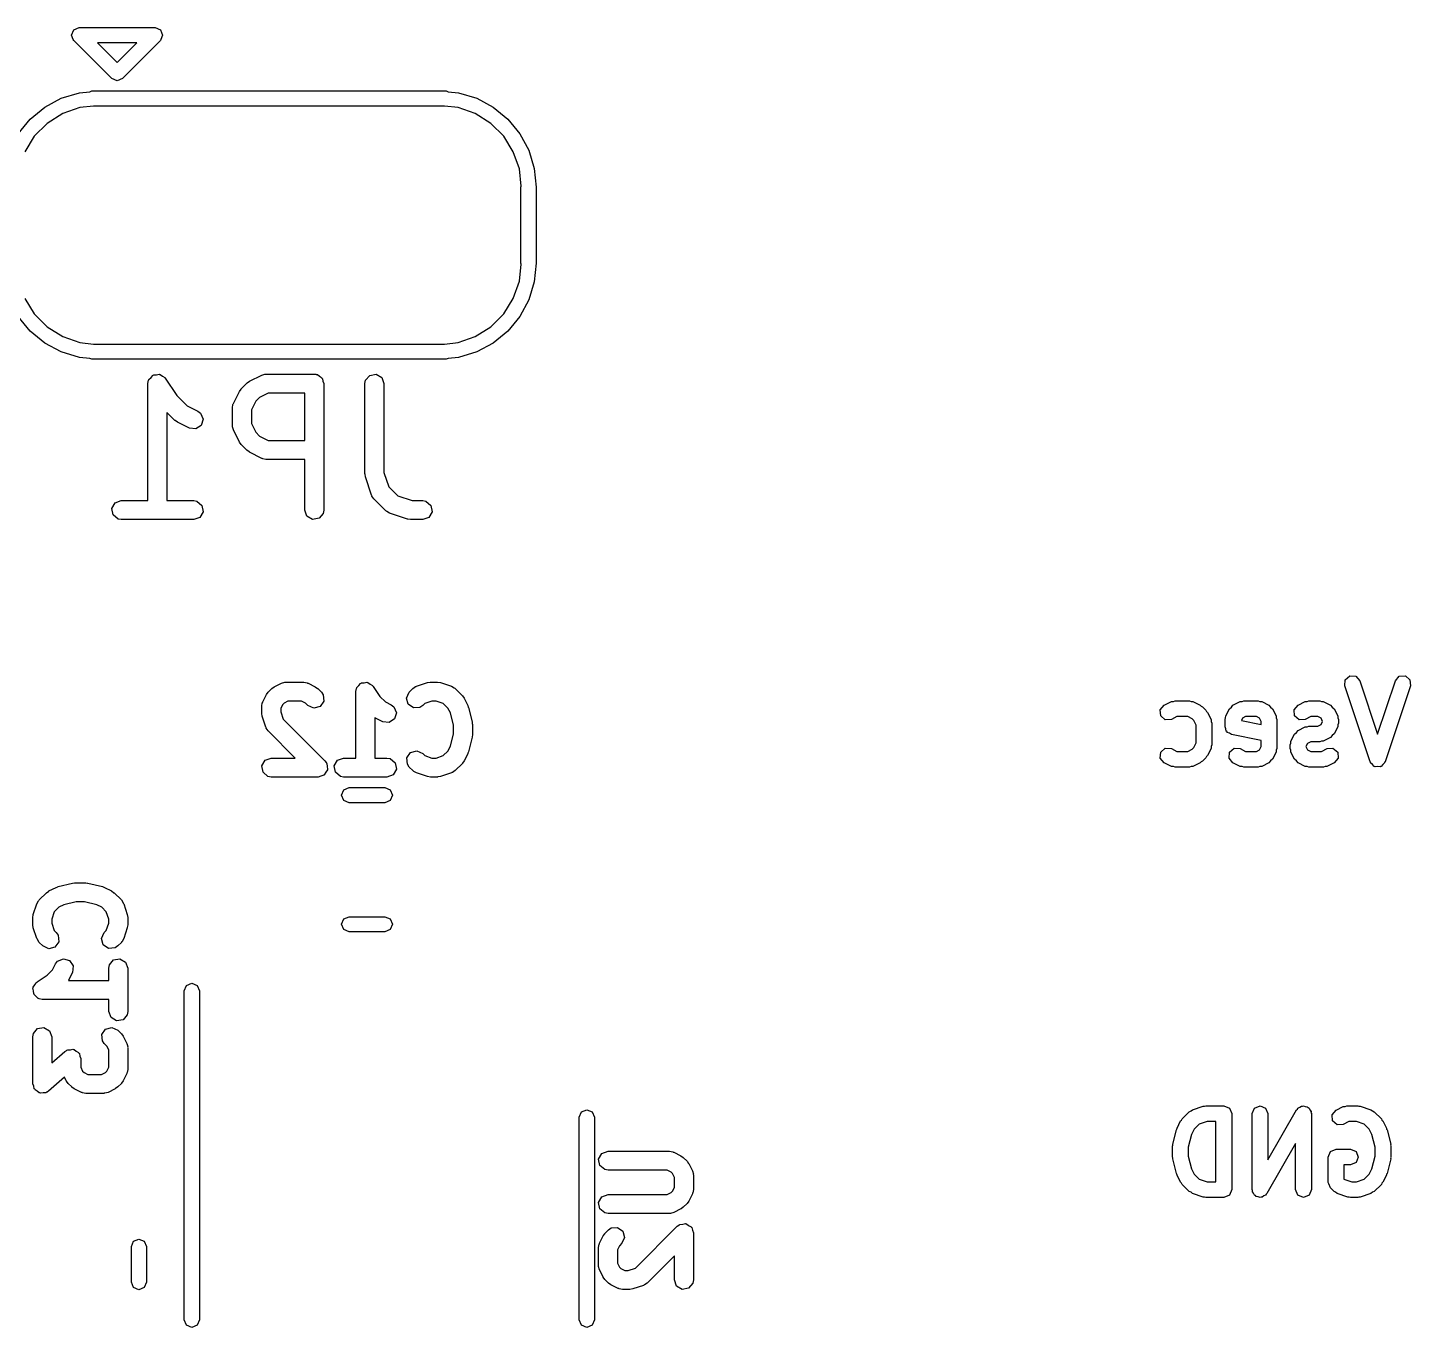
# Model space of a CAD drawing. Extents: x 83.8 to 115, y -110.3 to -83.5.
# Drawn here: x 104.09 to 115.02, y -96.06 to -85.79 of the extents above; entities that cross this region are included whole.
import ezdxf

# ---------------------------------------------------------------- set-up
doc = ezdxf.new("R2010")
doc.units = 0
doc.layers.add('BLACK', color=7, linetype='CONTINUOUS')

msp = doc.modelspace()

# ---------------------------------------------------------------- linework, layer by layer
at = {"layer": 'BLACK', "linetype": 'CONTINUOUS'}
for p, q in [((104.44, -85.85), (104.458, -85.8076)), ((104.454, -85.8829), (104.44, -85.85)), ((104.458, -85.8076), (104.5, -85.79)), ((104.5, -85.79), (105.1, -85.79)), ((105.1, -85.79), (105.142, -85.8076)), ((105.142, -85.8076), (105.16, -85.85)), ((105.16, -85.85), (105.146, -85.8829)), ((104.458, -85.8924), (104.454, -85.8829)), ((104.758, -86.1924), (104.458, -85.8924)), ((104.645, -85.91), (104.8, -86.0651)), ((104.955, -85.91), (104.645, -85.91)), ((104.8, -86.0651), (104.955, -85.91)), ((105.142, -85.8924), (104.842, -86.1924)), ((105.146, -85.8829), (105.142, -85.8924)), ((104.8, -86.21), (104.758, -86.1924)), ((104.842, -86.1924), (104.8, -86.21)), ((104.228, -86.4181), (104.359, -86.3479)), ((104.359, -86.3479), (104.502, -86.3046)), ((104.502, -86.3046), (104.584, -86.2965)), ((104.584, -86.2965), (104.6, -86.29)), ((104.6, -86.29), (107.4, -86.29)), ((107.4, -86.29), (107.416, -86.2965)), ((107.416, -86.2965), (107.498, -86.3046)), ((107.498, -86.3046), (107.641, -86.3479)), ((107.641, -86.3479), (107.772, -86.4181)), ((104.113, -86.5126), (104.228, -86.4181)), ((104.371, -86.4697), (104.248, -86.5465)), ((104.507, -86.4221), (104.371, -86.4697)), ((104.614, -86.41), (104.507, -86.4221)), ((107.386, -86.41), (104.614, -86.41)), ((107.493, -86.4221), (107.386, -86.41)), ((107.629, -86.4697), (107.493, -86.4221)), ((107.752, -86.5465), (107.629, -86.4697)), ((107.772, -86.4181), (107.887, -86.5126)), ((104.018, -86.6278), (104.113, -86.5126)), ((104.248, -86.5465), (104.146, -86.6484)), ((107.854, -86.6484), (107.752, -86.5465)), ((107.887, -86.5126), (107.982, -86.6278)), ((104.146, -86.6484), (104.07, -86.7706)), ((107.93, -86.7706), (107.854, -86.6484)), ((107.982, -86.6278), (108.052, -86.7592)), ((107.978, -86.9067), (107.93, -86.7706)), ((108.052, -86.7592), (108.095, -86.9017)), ((107.993, -87.0423), (107.978, -86.9067)), ((108.095, -86.9017), (108.11, -87.05)), ((107.99, -87.05), (107.993, -87.0423)), ((107.99, -87.65), (107.99, -87.05)), ((108.11, -87.05), (108.11, -87.65)), ((107.978, -87.7933), (107.993, -87.6577)), ((107.993, -87.6577), (107.99, -87.65)), ((108.11, -87.65), (108.095, -87.7983)), ((107.93, -87.9294), (107.978, -87.7933)), ((108.095, -87.7983), (108.052, -87.9408)), ((104.07, -87.9294), (104.146, -88.0516)), ((107.854, -88.0516), (107.93, -87.9294)), ((108.052, -87.9408), (107.982, -88.0722)), ((104.113, -88.1874), (104.018, -88.0722)), ((104.146, -88.0516), (104.248, -88.1535)), ((107.752, -88.1535), (107.854, -88.0516)), ((107.982, -88.0722), (107.887, -88.1874)), ((104.228, -88.2819), (104.113, -88.1874)), ((104.248, -88.1535), (104.371, -88.2303)), ((104.371, -88.2303), (104.507, -88.2779)), ((107.493, -88.2779), (107.629, -88.2303)), ((107.629, -88.2303), (107.752, -88.1535)), ((107.887, -88.1874), (107.772, -88.2819)), ((104.359, -88.3521), (104.228, -88.2819)), ((104.502, -88.3954), (104.359, -88.3521)), ((104.507, -88.2779), (104.614, -88.29)), ((104.614, -88.29), (107.386, -88.29)), ((107.386, -88.29), (107.493, -88.2779)), ((107.641, -88.3521), (107.498, -88.3954)), ((107.772, -88.2819), (107.641, -88.3521)), ((104.584, -88.4035), (104.502, -88.3954)), ((104.6, -88.41), (104.584, -88.4035)), ((107.4, -88.41), (104.6, -88.41)), ((107.416, -88.4035), (107.4, -88.41)), ((107.498, -88.3954), (107.416, -88.4035)), ((105.044, -88.6024), (105.049, -88.5767)), ((105.049, -88.5767), (105.051, -88.5734)), ((105.051, -88.5734), (105.052, -88.5691)), ((105.052, -88.5691), (105.068, -88.5541)), ((105.068, -88.5541), (105.082, -88.5374)), ((105.082, -88.5374), (105.086, -88.5367)), ((105.086, -88.5367), (105.089, -88.5337)), ((105.089, -88.5337), (105.111, -88.5323)), ((105.111, -88.5323), (105.132, -88.5285)), ((105.132, -88.5285), (105.136, -88.5307)), ((105.136, -88.5307), (105.14, -88.5304)), ((105.14, -88.5304), (105.158, -88.5433)), ((105.158, -88.5433), (105.176, -88.5542)), ((105.176, -88.5542), (105.178, -88.5582)), ((105.178, -88.5582), (105.181, -88.5608)), ((105.181, -88.5608), (105.273, -88.6975)), ((105.847, -88.5829), (105.943, -88.5353)), ((105.943, -88.5353), (105.968, -88.5279)), ((105.968, -88.5279), (105.972, -88.5289)), ((105.972, -88.5289), (105.976, -88.5274)), ((105.976, -88.5274), (106.357, -88.5274)), ((106.357, -88.5274), (106.367, -88.5291)), ((106.367, -88.5291), (106.37, -88.5285)), ((106.37, -88.5285), (106.373, -88.5302)), ((106.373, -88.5302), (106.383, -88.5319)), ((106.383, -88.5319), (106.398, -88.5444)), ((106.398, -88.5444), (106.415, -88.5542)), ((106.415, -88.5542), (106.417, -88.5605)), ((106.417, -88.5605), (106.422, -88.5649)), ((106.422, -88.5649), (106.425, -88.5841)), ((106.758, -88.6024), (106.763, -88.5767)), ((106.763, -88.5767), (106.796, -88.5374)), ((106.796, -88.5374), (106.846, -88.5285)), ((106.846, -88.5285), (106.891, -88.5542)), ((106.891, -88.5542), (106.908, -88.6024)), ((105.044, -89.5274), (105.044, -88.6024)), ((105.719, -88.7593), (105.766, -88.6641)), ((105.766, -88.6641), (105.78, -88.6461)), ((105.78, -88.6446), (105.828, -88.597)), ((105.78, -88.6461), (105.78, -88.6446)), ((105.828, -88.597), (105.846, -88.5841)), ((105.846, -88.5841), (105.847, -88.5829)), ((105.994, -88.6774), (105.925, -88.7116)), ((106.282, -88.6774), (105.994, -88.6774)), ((106.282, -89.0512), (106.282, -88.6774)), ((106.425, -88.5841), (106.432, -88.6024)), ((106.432, -88.6024), (106.432, -89.6024)), ((106.758, -89.3167), (106.758, -88.6024)), ((106.908, -88.6024), (106.908, -89.3045)), ((105.273, -88.6975), (105.354, -88.7788)), ((105.354, -88.7788), (105.438, -88.821)), ((105.711, -88.7929), (105.715, -88.7672)), ((105.711, -88.9357), (105.711, -88.7929)), ((105.715, -88.7672), (105.718, -88.7638)), ((105.718, -88.7638), (105.719, -88.7593)), ((105.895, -88.742), (105.861, -88.8106)), ((105.925, -88.7116), (105.895, -88.742)), ((105.256, -88.8935), (105.194, -88.8311)), ((105.194, -88.8311), (105.194, -89.5274)), ((105.258, -88.8942), (105.256, -88.8935)), ((105.276, -88.9076), (105.258, -88.8942)), ((105.371, -88.9552), (105.276, -88.9076)), ((105.438, -88.821), (105.459, -88.8365)), ((105.459, -88.8365), (105.48, -88.8836)), ((105.48, -88.8836), (105.465, -88.9328)), ((105.861, -88.8106), (105.861, -88.918)), ((105.422, -88.961), (105.371, -88.9552)), ((105.465, -88.9328), (105.422, -88.961)), ((105.712, -88.9399), (105.711, -88.9357)), ((105.711, -88.9443), (105.712, -88.9399)), ((105.719, -88.9693), (105.711, -88.9443)), ((105.766, -89.0645), (105.719, -88.9693)), ((105.861, -88.918), (105.895, -88.9865)), ((105.895, -88.9865), (105.925, -89.0169)), ((105.925, -89.0169), (105.994, -89.0512)), ((105.767, -89.0656), (105.766, -89.0645)), ((105.78, -89.084), (105.767, -89.0656)), ((105.828, -89.1316), (105.78, -89.084)), ((105.994, -89.0512), (106.282, -89.0512)), ((105.829, -89.1323), (105.828, -89.1316)), ((105.847, -89.1457), (105.829, -89.1323)), ((105.943, -89.1933), (105.847, -89.1457)), ((105.947, -89.1938), (105.943, -89.1933)), ((105.951, -89.1967), (105.947, -89.1938)), ((105.976, -89.2012), (105.951, -89.1967)), ((106.282, -89.2012), (105.976, -89.2012)), ((106.282, -89.6024), (106.282, -89.2012)), ((106.759, -89.3182), (106.758, -89.3167)), ((106.762, -89.3404), (106.759, -89.3182)), ((106.81, -89.4832), (106.762, -89.3404)), ((106.908, -89.3045), (106.947, -89.419)), ((106.947, -89.419), (107.017, -89.4892)), ((104.759, -89.5894), (104.785, -89.5449)), ((104.785, -89.5449), (104.833, -89.5274)), ((104.833, -89.5274), (105.044, -89.5274)), ((105.194, -89.5274), (105.405, -89.5274)), ((105.405, -89.5274), (105.43, -89.5319)), ((105.43, -89.5319), (105.47, -89.5649)), ((106.813, -89.4868), (106.81, -89.4832)), ((106.813, -89.4912), (106.813, -89.4868)), ((106.828, -89.5126), (106.813, -89.4912)), ((106.923, -89.6078), (106.828, -89.5126)), ((107.017, -89.4892), (107.131, -89.5274)), ((107.131, -89.5274), (107.214, -89.5274)), ((107.214, -89.5274), (107.24, -89.5319)), ((107.24, -89.5319), (107.279, -89.5649)), ((104.768, -89.6399), (104.759, -89.5894)), ((104.808, -89.6729), (104.768, -89.6399)), ((104.833, -89.6774), (104.808, -89.6729)), ((105.453, -89.6598), (105.405, -89.6774)), ((105.479, -89.6154), (105.453, -89.6598)), ((105.47, -89.5649), (105.479, -89.6154)), ((106.3, -89.6506), (106.282, -89.6024)), ((106.344, -89.6762), (106.3, -89.6506)), ((106.395, -89.6673), (106.344, -89.6762)), ((106.428, -89.628), (106.395, -89.6673)), ((106.432, -89.6024), (106.428, -89.628)), ((106.927, -89.6097), (106.923, -89.6078)), ((106.93, -89.6135), (106.927, -89.6097)), ((106.952, -89.6259), (106.93, -89.6135)), ((107.095, -89.6735), (106.952, -89.6259)), ((107.097, -89.6735), (107.095, -89.6735)), ((107.119, -89.6774), (107.097, -89.6735)), ((107.262, -89.6598), (107.214, -89.6774)), ((107.288, -89.6154), (107.262, -89.6598)), ((107.279, -89.5649), (107.288, -89.6154)), ((105.405, -89.6774), (104.833, -89.6774)), ((107.214, -89.6774), (107.119, -89.6774)), ((106.041, -90.9979), (106.099, -90.9693)), ((106.099, -90.9693), (106.124, -90.9619)), ((106.124, -90.9619), (106.128, -90.963)), ((106.128, -90.963), (106.132, -90.9614)), ((106.132, -90.9614), (106.275, -90.9614)), ((106.275, -90.9614), (106.301, -90.966)), ((106.301, -90.966), (106.304, -90.9688)), ((106.304, -90.9688), (106.309, -90.9693)), ((106.309, -90.9693), (106.366, -90.9979)), ((106.709, -90.9882), (106.723, -90.9715)), ((106.723, -90.9715), (106.727, -90.9707)), ((106.727, -90.9707), (106.731, -90.9677)), ((106.731, -90.9677), (106.752, -90.9663)), ((106.752, -90.9663), (106.774, -90.9626)), ((106.774, -90.9626), (106.777, -90.9647)), ((106.777, -90.9647), (106.782, -90.9644)), ((106.782, -90.9644), (106.799, -90.9773)), ((106.799, -90.9773), (106.818, -90.9882)), ((107.166, -90.9938), (107.251, -90.9653)), ((107.251, -90.9653), (107.273, -90.962)), ((107.273, -90.962), (107.275, -90.9614)), ((107.275, -90.9614), (107.332, -90.9614)), ((107.332, -90.9614), (107.354, -90.9653)), ((107.354, -90.9653), (107.356, -90.9653)), ((107.356, -90.9653), (107.442, -90.9938)), ((114.498, -90.9912), (114.501, -90.9435)), ((114.501, -90.9435), (114.537, -90.9121)), ((114.537, -90.9121), (114.585, -90.9155)), ((114.585, -90.9155), (114.616, -90.9517)), ((114.616, -90.9517), (114.757, -91.3738)), ((114.757, -91.3738), (114.898, -90.9517)), ((114.898, -90.9517), (114.929, -90.9155)), ((114.929, -90.9155), (114.977, -90.9121)), ((114.977, -90.9121), (115.013, -90.9435)), ((115.013, -90.9435), (115.016, -90.9912)), ((105.951, -91.1172), (105.979, -91.06)), ((105.979, -91.06), (105.993, -91.042)), ((105.993, -91.0405), (106.022, -91.012)), ((105.993, -91.042), (105.993, -91.0405)), ((106.022, -91.012), (106.04, -90.9991)), ((106.04, -90.9991), (106.041, -90.9979)), ((106.366, -90.9979), (106.384, -91.0113)), ((106.384, -91.0113), (106.385, -91.012)), ((106.385, -91.012), (106.414, -91.0405)), ((106.414, -91.0405), (106.429, -91.0619)), ((106.429, -91.0619), (106.433, -91.113)), ((106.686, -91.0364), (106.69, -91.0108)), ((106.686, -91.5614), (106.686, -91.0364)), ((106.69, -91.0108), (106.693, -91.0075)), ((106.693, -91.0032), (106.709, -90.9882)), ((106.693, -91.0075), (106.693, -91.0032)), ((106.818, -90.9882), (106.82, -90.9923)), ((106.82, -90.9923), (106.823, -90.9948)), ((106.823, -90.9948), (106.876, -91.0744)), ((106.876, -91.0744), (106.919, -91.1176)), ((107.086, -91.087), (107.108, -91.0405)), ((107.099, -91.1366), (107.086, -91.087)), ((107.108, -91.0405), (107.136, -91.012)), ((107.136, -91.012), (107.158, -90.997)), ((107.158, -90.997), (107.162, -90.9966)), ((107.162, -90.9966), (107.166, -90.9938)), ((107.442, -90.9938), (107.464, -91.0063)), ((107.464, -91.0063), (107.467, -91.0101)), ((107.467, -91.0101), (107.471, -91.012)), ((107.471, -91.012), (107.528, -91.0691)), ((107.528, -91.0691), (107.541, -91.0875)), ((107.541, -91.0875), (107.542, -91.0886)), ((107.542, -91.0886), (107.571, -91.1457)), ((114.698, -91.5912), (114.498, -90.9912)), ((115.016, -90.9912), (114.816, -91.5912)), ((105.943, -91.1507), (105.947, -91.1251)), ((105.943, -91.2079), (105.943, -91.1507)), ((105.947, -91.1251), (105.95, -91.1216)), ((105.95, -91.1216), (105.951, -91.1172)), ((106.108, -91.138), (106.093, -91.1684)), ((106.093, -91.1684), (106.093, -91.1957)), ((106.093, -91.1957), (106.112, -91.2531)), ((106.119, -91.1266), (106.108, -91.138)), ((106.15, -91.1114), (106.119, -91.1266)), ((106.257, -91.1114), (106.15, -91.1114)), ((106.288, -91.1266), (106.257, -91.1114)), ((106.308, -91.1466), (106.288, -91.1266)), ((106.354, -91.1683), (106.308, -91.1466)), ((106.404, -91.155), (106.354, -91.1683)), ((106.433, -91.113), (106.404, -91.155)), ((106.919, -91.1176), (106.966, -91.1408)), ((106.966, -91.1408), (106.987, -91.1563)), ((106.987, -91.1563), (107.007, -91.2034)), ((107.141, -91.166), (107.099, -91.1366)), ((107.192, -91.1615), (107.141, -91.166)), ((107.214, -91.1466), (107.192, -91.1615)), ((107.23, -91.1306), (107.214, -91.1466)), ((107.287, -91.1114), (107.23, -91.1306)), ((107.32, -91.1114), (107.287, -91.1114)), ((107.377, -91.1306), (107.32, -91.1114)), ((107.413, -91.1666), (107.377, -91.1306)), ((107.433, -91.2055), (107.413, -91.1666)), ((107.571, -91.1457), (107.574, -91.1582)), ((107.574, -91.1582), (107.576, -91.1611)), ((107.576, -91.1611), (107.605, -91.2754)), ((113.041, -91.1802), (113.072, -91.1441)), ((113.044, -91.228), (113.041, -91.1802)), ((113.072, -91.1441), (113.129, -91.1155)), ((113.129, -91.1155), (113.144, -91.1145)), ((113.144, -91.1145), (113.157, -91.1089)), ((113.157, -91.1089), (113.271, -91.1089)), ((113.271, -91.1089), (113.285, -91.1145)), ((113.285, -91.1145), (113.299, -91.1155)), ((113.299, -91.1155), (113.357, -91.1441)), ((113.357, -91.1441), (113.363, -91.1519)), ((113.363, -91.1519), (113.373, -91.1558)), ((113.373, -91.1558), (113.401, -91.1844)), ((113.401, -91.1844), (113.405, -91.1939)), ((113.405, -91.1939), (113.413, -91.2006)), ((113.413, -91.2006), (113.442, -91.2578)), ((113.558, -91.2292), (113.587, -91.172)), ((113.587, -91.172), (113.602, -91.1591)), ((113.602, -91.1591), (113.615, -91.1441)), ((113.615, -91.1441), (113.672, -91.1155)), ((113.672, -91.1155), (113.687, -91.1145)), ((113.687, -91.1145), (113.7, -91.1089)), ((113.7, -91.1089), (113.814, -91.1089)), ((113.814, -91.1089), (113.828, -91.1145)), ((113.828, -91.1145), (113.842, -91.1155)), ((113.842, -91.1155), (113.899, -91.1441)), ((113.899, -91.1441), (113.912, -91.1591)), ((113.912, -91.1591), (113.927, -91.172)), ((113.927, -91.172), (113.956, -91.2292)), ((114.098, -91.1802), (114.129, -91.1441)), ((114.101, -91.228), (114.098, -91.1802)), ((114.129, -91.1441), (114.186, -91.1155)), ((114.186, -91.1155), (114.201, -91.1145)), ((114.201, -91.1145), (114.214, -91.1089)), ((114.214, -91.1089), (114.3, -91.1089)), ((114.3, -91.1089), (114.313, -91.1145)), ((114.313, -91.1145), (114.328, -91.1155)), ((114.328, -91.1155), (114.385, -91.1441)), ((114.385, -91.1441), (114.398, -91.1591)), ((114.398, -91.1591), (114.413, -91.172)), ((114.413, -91.172), (114.442, -91.2292)), ((105.943, -91.2094), (105.943, -91.2079)), ((105.947, -91.2316), (105.943, -91.2094)), ((105.975, -91.3173), (105.947, -91.2316)), ((106.112, -91.2531), (106.442, -91.5834)), ((106.841, -91.2464), (106.836, -91.2421)), ((106.836, -91.2421), (106.836, -91.5614)), ((106.899, -91.2749), (106.841, -91.2464)), ((106.95, -91.2808), (106.899, -91.2749)), ((106.992, -91.2525), (106.95, -91.2808)), ((107.007, -91.2034), (106.992, -91.2525)), ((107.457, -91.3028), (107.433, -91.2055)), ((107.457, -91.3701), (107.457, -91.3028)), ((107.605, -91.2754), (107.606, -91.2903)), ((107.606, -91.2903), (107.607, -91.2936)), ((107.607, -91.2936), (107.607, -91.3793)), ((113.08, -91.2593), (113.044, -91.228)), ((113.128, -91.2559), (113.08, -91.2593)), ((113.172, -91.2339), (113.128, -91.2559)), ((113.257, -91.2339), (113.172, -91.2339)), ((113.292, -91.2514), (113.257, -91.2339)), ((113.306, -91.2656), (113.292, -91.2514)), ((113.323, -91.3005), (113.306, -91.2656)), ((113.323, -91.4424), (113.323, -91.3005)), ((113.442, -91.2578), (113.443, -91.2723)), ((113.443, -91.2723), (113.448, -91.2857)), ((113.448, -91.2857), (113.448, -91.4571)), ((113.552, -91.2571), (113.557, -91.2437)), ((113.552, -91.3143), (113.552, -91.2571)), ((113.557, -91.2437), (113.558, -91.2292)), ((113.689, -91.2466), (113.681, -91.2639)), ((113.681, -91.2639), (113.837, -91.2952)), ((113.715, -91.2339), (113.689, -91.2466)), ((113.8, -91.2339), (113.715, -91.2339)), ((113.825, -91.2466), (113.8, -91.2339)), ((113.837, -91.2719), (113.825, -91.2466)), ((113.837, -91.2952), (113.837, -91.2719)), ((113.956, -91.2292), (113.957, -91.2437)), ((113.957, -91.2437), (113.962, -91.2571)), ((113.962, -91.2571), (113.962, -91.4857)), ((114.137, -91.2593), (114.101, -91.228)), ((114.185, -91.2559), (114.137, -91.2593)), ((114.229, -91.2339), (114.185, -91.2559)), ((114.201, -91.3145), (114.214, -91.3089)), ((114.214, -91.3089), (114.285, -91.3089)), ((114.285, -91.2339), (114.229, -91.2339)), ((114.311, -91.2466), (114.285, -91.2339)), ((114.285, -91.3089), (114.311, -91.2963)), ((114.323, -91.2714), (114.311, -91.2466)), ((114.311, -91.2963), (114.323, -91.2714)), ((114.442, -91.2292), (114.443, -91.2437)), ((114.443, -91.2992), (114.442, -91.3137)), ((114.443, -91.2437), (114.448, -91.2571)), ((114.448, -91.2857), (114.443, -91.2992)), ((114.448, -91.2571), (114.448, -91.2857)), ((105.978, -91.3208), (105.975, -91.3173)), ((105.978, -91.3253), (105.978, -91.3208)), ((105.993, -91.3466), (105.978, -91.3253)), ((106.208, -91.5614), (105.993, -91.3466)), ((107.433, -91.4674), (107.457, -91.3701)), ((107.605, -91.3975), (107.576, -91.5118)), ((107.607, -91.3793), (107.605, -91.394)), ((107.605, -91.394), (107.605, -91.3975)), ((113.559, -91.3311), (113.552, -91.3143)), ((113.562, -91.349), (113.559, -91.3311)), ((113.568, -91.3525), (113.562, -91.349)), ((113.57, -91.3585), (113.568, -91.3525)), ((113.587, -91.3654), (113.57, -91.3585)), ((113.602, -91.3756), (113.587, -91.3654)), ((113.837, -91.4227), (113.602, -91.3756)), ((114.073, -91.4292), (114.101, -91.372)), ((114.101, -91.372), (114.116, -91.3591)), ((114.116, -91.3591), (114.129, -91.3441)), ((114.129, -91.3441), (114.186, -91.3155)), ((114.186, -91.3155), (114.201, -91.3145)), ((114.385, -91.3988), (114.328, -91.4273)), ((114.398, -91.3838), (114.385, -91.3988)), ((114.413, -91.3708), (114.398, -91.3838)), ((114.442, -91.3137), (114.413, -91.3708)), ((107.088, -91.5599), (107.118, -91.5178)), ((107.118, -91.5178), (107.167, -91.5046)), ((107.167, -91.5046), (107.214, -91.5263)), ((107.214, -91.5263), (107.23, -91.5423)), ((107.377, -91.5423), (107.413, -91.5063)), ((107.413, -91.5063), (107.433, -91.4674)), ((107.571, -91.5271), (107.542, -91.5843)), ((107.576, -91.5118), (107.571, -91.5236)), ((107.571, -91.5236), (107.571, -91.5271)), ((113.041, -91.5626), (113.044, -91.5149)), ((113.044, -91.5149), (113.08, -91.4836)), ((113.08, -91.4836), (113.128, -91.487)), ((113.128, -91.487), (113.172, -91.5089)), ((113.172, -91.5089), (113.257, -91.5089)), ((113.257, -91.5089), (113.292, -91.4915)), ((113.292, -91.4915), (113.306, -91.4773)), ((113.306, -91.4773), (113.323, -91.4424)), ((113.442, -91.4851), (113.413, -91.5422)), ((113.443, -91.4706), (113.442, -91.4851)), ((113.448, -91.4571), (113.443, -91.4706)), ((113.584, -91.5626), (113.587, -91.5149)), ((113.587, -91.5149), (113.623, -91.4836)), ((113.623, -91.4836), (113.671, -91.487)), ((113.671, -91.487), (113.715, -91.5089)), ((113.715, -91.5089), (113.8, -91.5089)), ((113.8, -91.5089), (113.825, -91.4963)), ((113.825, -91.4963), (113.837, -91.471)), ((113.837, -91.471), (113.837, -91.4227)), ((113.956, -91.5137), (113.927, -91.5708)), ((113.957, -91.4992), (113.956, -91.5137)), ((113.962, -91.4857), (113.957, -91.4992)), ((114.066, -91.4571), (114.072, -91.4437)), ((114.066, -91.4857), (114.066, -91.4571)), ((114.072, -91.4992), (114.066, -91.4857)), ((114.072, -91.4437), (114.073, -91.4292)), ((114.073, -91.5137), (114.072, -91.4992)), ((114.101, -91.5708), (114.073, -91.5137)), ((114.204, -91.4466), (114.191, -91.4714)), ((114.191, -91.4714), (114.204, -91.4963)), ((114.229, -91.4339), (114.204, -91.4466)), ((114.204, -91.4963), (114.229, -91.5089)), ((114.3, -91.4339), (114.229, -91.4339)), ((114.229, -91.5089), (114.314, -91.5089)), ((114.313, -91.4284), (114.3, -91.4339)), ((114.328, -91.4273), (114.313, -91.4284)), ((114.314, -91.5089), (114.358, -91.487)), ((114.358, -91.487), (114.405, -91.4836)), ((114.405, -91.4836), (114.442, -91.5149)), ((114.442, -91.5149), (114.445, -91.5626)), ((105.944, -91.6234), (105.97, -91.579)), ((105.953, -91.6739), (105.944, -91.6234)), ((105.97, -91.579), (106.018, -91.5614)), ((106.018, -91.5614), (106.208, -91.5614)), ((106.442, -91.5834), (106.452, -91.5968)), ((106.452, -91.5968), (106.454, -91.5989)), ((106.454, -91.5989), (106.455, -91.6009)), ((106.455, -91.6009), (106.457, -91.6047)), ((106.457, -91.6047), (106.459, -91.6272)), ((106.459, -91.6272), (106.463, -91.6495)), ((106.515, -91.6234), (106.541, -91.579)), ((106.524, -91.6739), (106.515, -91.6234)), ((106.541, -91.579), (106.589, -91.5614)), ((106.589, -91.5614), (106.686, -91.5614)), ((106.836, -91.5614), (106.932, -91.5614)), ((106.932, -91.5614), (106.958, -91.566)), ((106.958, -91.566), (106.997, -91.5989)), ((106.997, -91.5989), (107.006, -91.6495)), ((107.093, -91.611), (107.088, -91.5599)), ((107.108, -91.6323), (107.093, -91.611)), ((107.136, -91.6609), (107.108, -91.6323)), ((107.23, -91.5423), (107.287, -91.5614)), ((107.287, -91.5614), (107.32, -91.5614)), ((107.32, -91.5614), (107.377, -91.5423)), ((107.528, -91.6037), (107.471, -91.6609)), ((107.529, -91.6023), (107.528, -91.6037)), ((107.542, -91.5843), (107.529, -91.6023)), ((113.072, -91.5988), (113.041, -91.5626)), ((113.129, -91.6273), (113.072, -91.5988)), ((113.144, -91.6284), (113.129, -91.6273)), ((113.157, -91.6339), (113.144, -91.6284)), ((113.271, -91.6339), (113.157, -91.6339)), ((113.285, -91.6284), (113.271, -91.6339)), ((113.299, -91.6273), (113.285, -91.6284)), ((113.357, -91.5988), (113.299, -91.6273)), ((113.363, -91.591), (113.357, -91.5988)), ((113.373, -91.587), (113.363, -91.591)), ((113.401, -91.5585), (113.373, -91.587)), ((113.405, -91.549), (113.401, -91.5585)), ((113.413, -91.5422), (113.405, -91.549)), ((113.615, -91.5988), (113.584, -91.5626)), ((113.672, -91.6273), (113.615, -91.5988)), ((113.687, -91.6284), (113.672, -91.6273)), ((113.7, -91.6339), (113.687, -91.6284)), ((113.814, -91.6339), (113.7, -91.6339)), ((113.828, -91.6284), (113.814, -91.6339)), ((113.842, -91.6273), (113.828, -91.6284)), ((113.899, -91.5988), (113.842, -91.6273)), ((113.912, -91.5838), (113.899, -91.5988)), ((113.927, -91.5708), (113.912, -91.5838)), ((114.116, -91.5838), (114.101, -91.5708)), ((114.129, -91.5988), (114.116, -91.5838)), ((114.186, -91.6273), (114.129, -91.5988)), ((114.201, -91.6284), (114.186, -91.6273)), ((114.214, -91.6339), (114.201, -91.6284)), ((114.329, -91.6339), (114.214, -91.6339)), ((114.342, -91.6284), (114.329, -91.6339)), ((114.357, -91.6273), (114.342, -91.6284)), ((114.414, -91.5988), (114.357, -91.6273)), ((114.445, -91.5626), (114.414, -91.5988)), ((114.701, -91.5947), (114.698, -91.5912)), ((114.701, -91.5994), (114.701, -91.5947)), ((114.716, -91.6124), (114.701, -91.5994)), ((114.729, -91.6273), (114.716, -91.6124)), ((114.734, -91.6277), (114.729, -91.6273)), ((114.737, -91.6307), (114.734, -91.6277)), ((114.757, -91.6293), (114.737, -91.6307)), ((114.777, -91.6307), (114.757, -91.6293)), ((114.78, -91.6277), (114.777, -91.6307)), ((114.785, -91.6273), (114.78, -91.6277)), ((114.798, -91.6124), (114.785, -91.6273)), ((114.813, -91.5994), (114.798, -91.6124)), ((114.816, -91.5912), (114.813, -91.5947)), ((114.813, -91.5947), (114.813, -91.5994)), ((105.992, -91.7069), (105.953, -91.6739)), ((106.018, -91.7114), (105.992, -91.7069)), ((106.389, -91.7114), (106.018, -91.7114)), ((106.41, -91.7037), (106.389, -91.7114)), ((106.432, -91.6979), (106.41, -91.7037)), ((106.434, -91.6951), (106.432, -91.6979)), ((106.437, -91.6939), (106.434, -91.6951)), ((106.449, -91.6743), (106.437, -91.6939)), ((106.462, -91.6558), (106.449, -91.6743)), ((106.463, -91.6495), (106.461, -91.6524)), ((106.461, -91.6524), (106.462, -91.6558)), ((106.564, -91.7069), (106.524, -91.6739)), ((106.589, -91.7114), (106.564, -91.7069)), ((106.932, -91.7114), (106.589, -91.7114)), ((106.98, -91.6939), (106.932, -91.7114)), ((107.006, -91.6495), (106.98, -91.6939)), ((107.14, -91.6628), (107.136, -91.6609)), ((107.143, -91.6666), (107.14, -91.6628)), ((107.166, -91.679), (107.143, -91.6666)), ((107.251, -91.7076), (107.166, -91.679)), ((107.253, -91.7075), (107.251, -91.7076)), ((107.275, -91.7114), (107.253, -91.7075)), ((107.332, -91.7114), (107.275, -91.7114)), ((107.334, -91.7109), (107.332, -91.7114)), ((107.356, -91.7076), (107.334, -91.7109)), ((107.442, -91.679), (107.356, -91.7076)), ((107.445, -91.6762), (107.442, -91.679)), ((107.45, -91.6758), (107.445, -91.6762)), ((107.471, -91.6609), (107.45, -91.6758)), ((106.574, -91.855), (106.592, -91.8126)), ((106.592, -91.8974), (106.574, -91.855)), ((106.592, -91.8126), (106.634, -91.795)), ((106.634, -91.795), (106.916, -91.795)), ((106.916, -91.795), (106.958, -91.8126)), ((106.958, -91.8126), (106.976, -91.855)), ((106.976, -91.855), (106.958, -91.8974)), ((106.634, -91.915), (106.592, -91.8974)), ((106.916, -91.915), (106.634, -91.915)), ((106.958, -91.8974), (106.916, -91.915)), ((104.242, -92.6259), (104.26, -92.6131)), ((104.26, -92.6131), (104.261, -92.6119)), ((104.261, -92.6119), (104.319, -92.5833)), ((104.319, -92.5833), (104.331, -92.5796)), ((104.331, -92.5796), (104.334, -92.5776)), ((104.334, -92.5776), (104.448, -92.5491)), ((104.448, -92.5491), (104.463, -92.548)), ((104.463, -92.548), (104.466, -92.5468)), ((104.466, -92.5468), (104.552, -92.5468)), ((104.552, -92.5468), (104.567, -92.5494)), ((104.567, -92.5494), (104.57, -92.5491)), ((104.57, -92.5491), (104.685, -92.5776)), ((104.685, -92.5776), (104.696, -92.5829)), ((104.696, -92.5829), (104.7, -92.5833)), ((104.7, -92.5833), (104.757, -92.6119)), ((104.757, -92.6119), (104.775, -92.6252)), ((104.138, -92.7981), (104.167, -92.7124)), ((104.167, -92.7124), (104.179, -92.6895)), ((104.179, -92.6895), (104.183, -92.6871)), ((104.183, -92.6871), (104.185, -92.6831)), ((104.185, -92.6831), (104.242, -92.6259)), ((104.378, -92.7212), (104.339, -92.7406)), ((104.476, -92.6968), (104.378, -92.7212)), ((104.543, -92.6968), (104.476, -92.6968)), ((104.64, -92.7212), (104.543, -92.6968)), ((104.679, -92.7406), (104.64, -92.7212)), ((104.775, -92.6252), (104.777, -92.6259)), ((104.777, -92.6259), (104.834, -92.6831)), ((104.834, -92.6831), (104.849, -92.7044)), ((104.849, -92.7044), (104.849, -92.7089)), ((104.849, -92.7089), (104.852, -92.7124)), ((104.852, -92.7124), (104.88, -92.7981)), ((104.134, -92.8218), (104.138, -92.7997)), ((104.134, -92.879), (104.134, -92.8218)), ((104.138, -92.7997), (104.138, -92.7981)), ((104.303, -92.7766), (104.284, -92.834)), ((104.284, -92.834), (104.284, -92.8668)), ((104.339, -92.7406), (104.303, -92.7766)), ((104.715, -92.7766), (104.679, -92.7406)), ((104.734, -92.834), (104.715, -92.7766)), ((104.734, -92.8668), (104.734, -92.834)), ((104.88, -92.7981), (104.884, -92.8203)), ((104.884, -92.8203), (104.884, -92.8218)), ((104.884, -92.8218), (104.884, -92.879)), ((106.574, -92.875), (106.592, -92.8326)), ((106.592, -92.8326), (106.634, -92.815)), ((106.634, -92.815), (106.916, -92.815)), ((106.916, -92.815), (106.958, -92.8326)), ((106.958, -92.8326), (106.976, -92.875)), ((104.135, -92.8805), (104.134, -92.879)), ((104.138, -92.9027), (104.135, -92.8805)), ((104.167, -92.9884), (104.138, -92.9027)), ((104.284, -92.8668), (104.303, -92.9242)), ((104.303, -92.9242), (104.319, -92.9402)), ((104.319, -92.9402), (104.334, -92.9616)), ((104.677, -92.9867), (104.699, -92.9402)), ((104.699, -92.9402), (104.715, -92.9242)), ((104.715, -92.9242), (104.734, -92.8668)), ((104.88, -92.9027), (104.852, -92.9884)), ((104.884, -92.879), (104.88, -92.9011)), ((104.88, -92.9011), (104.88, -92.9027)), ((106.592, -92.9174), (106.574, -92.875)), ((106.634, -92.935), (106.592, -92.9174)), ((106.916, -92.935), (106.634, -92.935)), ((106.958, -92.9174), (106.916, -92.935)), ((106.976, -92.875), (106.958, -92.9174)), ((104.17, -92.9919), (104.167, -92.9884)), ((104.17, -92.9964), (104.17, -92.9919)), ((104.185, -93.0177), (104.17, -92.9964)), ((104.213, -93.0463), (104.185, -93.0177)), ((104.26, -93.068), (104.213, -93.0463)), ((104.309, -93.0547), (104.26, -93.068)), ((104.339, -93.0127), (104.309, -93.0547)), ((104.334, -92.9616), (104.339, -93.0127)), ((104.691, -93.0363), (104.677, -92.9867)), ((104.733, -93.0657), (104.691, -93.0363)), ((104.805, -93.0463), (104.784, -93.0612)), ((104.834, -93.0177), (104.805, -93.0463)), ((104.836, -93.0137), (104.834, -93.0177)), ((104.839, -93.0113), (104.836, -93.0137)), ((104.852, -92.9884), (104.839, -93.0113)), ((104.314, -93.1883), (104.329, -93.1674)), ((104.329, -93.1674), (104.376, -93.147)), ((104.376, -93.147), (104.425, -93.1616)), ((104.425, -93.1616), (104.454, -93.2044)), ((104.784, -93.0612), (104.733, -93.0657)), ((104.739, -93.1962), (104.772, -93.1569)), ((104.772, -93.1569), (104.822, -93.148)), ((104.822, -93.148), (104.867, -93.1736)), ((104.168, -93.3309), (104.247, -93.2778)), ((104.247, -93.2778), (104.291, -93.2345)), ((104.291, -93.2345), (104.314, -93.1883)), ((104.448, -93.2554), (104.419, -93.3125)), ((104.454, -93.2044), (104.448, -93.2554)), ((104.734, -93.2218), (104.739, -93.1962)), ((104.734, -93.3183), (104.734, -93.2218)), ((104.867, -93.1736), (104.884, -93.2218)), ((104.884, -93.2218), (104.884, -93.5647)), ((104.135, -93.3802), (104.138, -93.3765)), ((104.139, -93.4017), (104.135, -93.3802)), ((104.137, -93.3722), (104.15, -93.3547)), ((104.138, -93.3765), (104.137, -93.3722)), ((104.15, -93.3547), (104.161, -93.3358)), ((104.161, -93.3358), (104.165, -93.3343)), ((104.165, -93.3343), (104.168, -93.3309)), ((104.419, -93.3125), (104.415, -93.3183)), ((104.415, -93.3183), (104.734, -93.3183)), ((105.33, -93.4), (105.348, -93.3576)), ((105.348, -93.3576), (105.39, -93.34)), ((105.39, -93.34), (105.432, -93.3576)), ((105.432, -93.3576), (105.45, -93.4)), ((104.141, -93.4234), (104.139, -93.4017)), ((104.144, -93.4265), (104.141, -93.4234)), ((104.144, -93.4308), (104.144, -93.4265)), ((104.161, -93.4448), (104.144, -93.4308)), ((104.176, -93.4605), (104.161, -93.4448)), ((104.18, -93.461), (104.176, -93.4605)), ((104.184, -93.4637), (104.18, -93.461)), ((104.209, -93.4683), (104.184, -93.4637)), ((104.734, -93.4683), (104.209, -93.4683)), ((104.734, -93.5647), (104.734, -93.4683)), ((105.33, -96), (105.33, -93.4)), ((105.45, -93.4), (105.45, -96)), ((104.752, -93.6129), (104.734, -93.5647)), ((104.88, -93.5903), (104.847, -93.6296)), ((104.884, -93.5647), (104.88, -93.5903)), ((104.139, -93.739), (104.172, -93.6997)), ((104.172, -93.6997), (104.222, -93.6908)), ((104.222, -93.6908), (104.267, -93.7165)), ((104.68, -93.7453), (104.709, -93.7033)), ((104.709, -93.7033), (104.759, -93.69)), ((104.796, -93.6385), (104.752, -93.6129)), ((104.759, -93.69), (104.805, -93.7117)), ((104.847, -93.6296), (104.796, -93.6385)), ((104.805, -93.7117), (104.834, -93.7402)), ((104.134, -93.7647), (104.139, -93.739)), ((104.134, -94.1361), (104.134, -93.7647)), ((104.267, -93.7165), (104.284, -93.7647)), ((104.284, -93.7647), (104.284, -93.9708)), ((104.684, -93.7964), (104.68, -93.7453)), ((104.699, -93.8177), (104.684, -93.7964)), ((104.719, -93.8377), (104.699, -93.8177)), ((104.834, -93.7402), (104.847, -93.7586)), ((104.847, -93.7586), (104.848, -93.7597)), ((104.848, -93.7597), (104.876, -93.8169)), ((104.876, -93.8169), (104.884, -93.8418)), ((104.284, -93.9708), (104.388, -93.8797)), ((104.388, -93.8797), (104.398, -93.8738)), ((104.398, -93.8738), (104.4, -93.8712)), ((104.4, -93.8712), (104.403, -93.8706)), ((104.403, -93.8706), (104.411, -93.8662)), ((104.411, -93.8662), (104.431, -93.8658)), ((104.431, -93.8658), (104.451, -93.8623)), ((104.451, -93.8623), (104.456, -93.8652)), ((104.456, -93.8652), (104.462, -93.8651)), ((104.462, -93.8651), (104.478, -93.8778)), ((104.478, -93.8778), (104.495, -93.8879)), ((104.495, -93.8879), (104.497, -93.8935)), ((104.497, -93.8935), (104.502, -93.8973)), ((104.502, -93.8973), (104.506, -93.9171)), ((104.506, -93.9171), (104.513, -93.9361)), ((104.734, -93.8681), (104.719, -93.8377)), ((104.734, -94.0041), (104.734, -93.8681)), ((104.884, -93.8418), (104.883, -93.8462)), ((104.883, -93.8462), (104.884, -93.8504)), ((104.884, -93.8504), (104.884, -94.0218)), ((104.513, -93.9361), (104.513, -94.0041)), ((104.513, -94.0041), (104.528, -94.0345)), ((104.528, -94.0345), (104.539, -94.0459)), ((104.708, -94.0459), (104.719, -94.0345)), ((104.719, -94.0345), (104.734, -94.0041)), ((104.884, -94.0218), (104.88, -94.0475)), ((104.141, -94.1551), (104.134, -94.1361)), ((104.384, -94.0826), (104.259, -94.1926)), ((104.399, -94.1125), (104.384, -94.0826)), ((104.401, -94.1136), (104.399, -94.1125)), ((104.413, -94.132), (104.401, -94.1136)), ((104.442, -94.1606), (104.413, -94.132)), ((104.539, -94.0459), (104.57, -94.0611)), ((104.57, -94.0611), (104.677, -94.0611)), ((104.677, -94.0611), (104.708, -94.0459)), ((104.834, -94.132), (104.805, -94.1606)), ((104.848, -94.1125), (104.834, -94.1305)), ((104.834, -94.1305), (104.834, -94.132)), ((104.876, -94.0554), (104.848, -94.1125)), ((104.877, -94.0509), (104.876, -94.0554)), ((104.88, -94.0475), (104.877, -94.0509)), ((104.145, -94.175), (104.141, -94.1551)), ((104.15, -94.1787), (104.145, -94.175)), ((104.152, -94.1843), (104.15, -94.1787)), ((104.169, -94.1944), (104.152, -94.1843)), ((104.185, -94.2071), (104.169, -94.1944)), ((104.191, -94.207), (104.185, -94.2071)), ((104.196, -94.21), (104.191, -94.207)), ((104.216, -94.2065), (104.196, -94.21)), ((104.236, -94.206), (104.216, -94.2065)), ((104.244, -94.2016), (104.236, -94.206)), ((104.247, -94.2011), (104.244, -94.2016)), ((104.249, -94.1984), (104.247, -94.2011)), ((104.259, -94.1926), (104.249, -94.1984)), ((104.443, -94.1613), (104.442, -94.1606)), ((104.461, -94.1746), (104.443, -94.1613)), ((104.519, -94.2032), (104.461, -94.1746)), ((104.523, -94.2037), (104.519, -94.2032)), ((104.527, -94.2066), (104.523, -94.2037)), ((104.552, -94.2111), (104.527, -94.2066)), ((104.695, -94.2111), (104.552, -94.2111)), ((104.699, -94.2096), (104.695, -94.2111)), ((104.704, -94.2106), (104.699, -94.2096)), ((104.729, -94.2032), (104.704, -94.2106)), ((104.786, -94.1746), (104.729, -94.2032)), ((104.787, -94.1734), (104.786, -94.1746)), ((104.805, -94.1606), (104.787, -94.1734)), ((108.45, -94.4), (108.468, -94.3576)), ((108.468, -94.3576), (108.51, -94.34)), ((108.51, -94.34), (108.552, -94.3576)), ((108.552, -94.3576), (108.57, -94.4)), ((113.213, -94.4129), (113.27, -94.3558)), ((113.27, -94.3558), (113.284, -94.3502)), ((113.284, -94.3502), (113.295, -94.3407)), ((113.295, -94.3407), (113.38, -94.3121)), ((113.38, -94.3121), (113.39, -94.3129)), ((113.39, -94.3129), (113.4, -94.3089)), ((113.4, -94.3089), (113.543, -94.3089)), ((113.543, -94.3089), (113.587, -94.3272)), ((113.587, -94.3272), (113.605, -94.3714)), ((113.766, -94.3714), (113.784, -94.3272)), ((113.784, -94.3272), (113.829, -94.3089)), ((113.829, -94.3089), (113.873, -94.3272)), ((113.873, -94.3272), (113.891, -94.3714)), ((113.891, -94.7361), (114.117, -94.3404)), ((114.117, -94.3404), (114.124, -94.3352)), ((114.124, -94.3352), (114.127, -94.3272)), ((114.127, -94.3272), (114.142, -94.321)), ((114.142, -94.321), (114.155, -94.3111)), ((114.155, -94.3111), (114.163, -94.3122)), ((114.163, -94.3122), (114.171, -94.3089)), ((114.171, -94.3089), (114.186, -94.3151)), ((114.186, -94.3151), (114.202, -94.3172)), ((114.202, -94.3172), (114.208, -94.3239)), ((114.208, -94.3239), (114.216, -94.3272)), ((114.216, -94.3272), (114.222, -94.3422)), ((114.222, -94.3422), (114.232, -94.355)), ((114.232, -94.355), (114.231, -94.3635)), ((114.231, -94.3635), (114.234, -94.3714)), ((114.398, -94.3802), (114.429, -94.3441)), ((114.429, -94.3441), (114.486, -94.3155)), ((114.486, -94.3155), (114.501, -94.3145)), ((114.501, -94.3145), (114.514, -94.3089)), ((114.514, -94.3089), (114.6, -94.3089)), ((114.6, -94.3089), (114.61, -94.3129)), ((114.61, -94.3129), (114.62, -94.3121)), ((114.62, -94.3121), (114.705, -94.3407)), ((114.705, -94.3407), (114.716, -94.3502)), ((114.716, -94.3502), (114.73, -94.3558)), ((114.73, -94.3558), (114.787, -94.4129)), ((108.45, -96), (108.45, -94.4)), ((108.57, -94.4), (108.57, -96)), ((113.173, -94.4863), (113.201, -94.4292)), ((113.201, -94.4292), (113.209, -94.4225)), ((113.209, -94.4225), (113.213, -94.4129)), ((113.348, -94.4546), (113.309, -94.4942)), ((113.41, -94.4339), (113.348, -94.4546)), ((113.48, -94.4339), (113.41, -94.4339)), ((113.48, -94.9089), (113.48, -94.4339)), ((113.605, -94.3714), (113.605, -94.9714)), ((113.766, -94.9714), (113.766, -94.3714)), ((113.891, -94.3714), (113.891, -94.7361)), ((114.234, -94.3714), (114.234, -94.9714)), ((114.401, -94.428), (114.398, -94.3802)), ((114.437, -94.4593), (114.401, -94.428)), ((114.485, -94.4559), (114.437, -94.4593)), ((114.529, -94.4339), (114.485, -94.4559)), ((114.59, -94.4339), (114.529, -94.4339)), ((114.652, -94.4546), (114.59, -94.4339)), ((114.691, -94.4942), (114.652, -94.4546)), ((114.787, -94.4129), (114.791, -94.4225)), ((114.791, -94.4225), (114.799, -94.4292)), ((114.799, -94.4292), (114.827, -94.4863)), ((113.139, -94.6134), (113.168, -94.4991)), ((113.168, -94.4991), (113.172, -94.4934)), ((113.172, -94.4934), (113.173, -94.4863)), ((113.288, -94.5361), (113.262, -94.6363)), ((113.309, -94.4942), (113.288, -94.5361)), ((114.712, -94.5361), (114.691, -94.4942)), ((114.737, -94.6363), (114.712, -94.5361)), ((114.827, -94.4863), (114.828, -94.4934)), ((114.828, -94.4934), (114.832, -94.4991)), ((114.832, -94.4991), (114.861, -94.6134)), ((108.604, -94.7298), (108.629, -94.6854)), ((108.629, -94.6854), (108.678, -94.6679)), ((108.678, -94.6679), (109.163, -94.6679)), ((109.163, -94.6679), (109.189, -94.6724)), ((109.189, -94.6724), (109.192, -94.6753)), ((109.192, -94.6753), (109.197, -94.6758)), ((109.197, -94.6758), (109.254, -94.7043)), ((113.137, -94.6286), (113.141, -94.6212)), ((113.137, -94.7143), (113.137, -94.6286)), ((113.141, -94.6212), (113.139, -94.6134)), ((113.262, -94.6363), (113.262, -94.7066)), ((114.109, -94.6068), (113.883, -95.0024)), ((114.109, -94.9714), (114.109, -94.6068)), ((114.366, -94.7143), (114.384, -94.6701)), ((114.384, -94.6701), (114.429, -94.6518)), ((114.429, -94.6518), (114.543, -94.6518)), ((114.543, -94.6518), (114.587, -94.6701)), ((114.587, -94.6701), (114.605, -94.7143)), ((114.737, -94.7066), (114.737, -94.6363)), ((114.861, -94.6134), (114.859, -94.6212)), ((114.859, -94.6212), (114.862, -94.6286)), ((114.862, -94.6286), (114.862, -94.7143)), ((108.613, -94.7804), (108.604, -94.7298)), ((108.652, -94.8133), (108.613, -94.7804)), ((109.254, -94.7043), (109.272, -94.7177)), ((109.272, -94.7177), (109.273, -94.7184)), ((109.273, -94.7184), (109.302, -94.747)), ((109.302, -94.747), (109.315, -94.7653)), ((109.315, -94.7653), (109.316, -94.7665)), ((109.316, -94.7665), (109.345, -94.8236)), ((113.141, -94.7216), (113.137, -94.7143)), ((113.139, -94.7294), (113.141, -94.7216)), ((113.168, -94.8437), (113.139, -94.7294)), ((113.262, -94.7066), (113.288, -94.8068)), ((113.288, -94.8068), (113.309, -94.8487)), ((114.366, -94.9143), (114.366, -94.7143)), ((114.543, -94.7768), (114.491, -94.7768)), ((114.491, -94.7768), (114.491, -94.8883)), ((114.587, -94.7585), (114.543, -94.7768)), ((114.605, -94.7143), (114.587, -94.7585)), ((114.691, -94.8487), (114.712, -94.8068)), ((114.712, -94.8068), (114.737, -94.7066)), ((114.861, -94.7294), (114.832, -94.8437)), ((114.862, -94.7143), (114.859, -94.7216)), ((114.859, -94.7216), (114.861, -94.7294)), ((108.678, -94.8179), (108.652, -94.8133)), ((109.146, -94.8179), (108.678, -94.8179)), ((109.176, -94.8331), (109.146, -94.8179)), ((109.187, -94.8444), (109.176, -94.8331)), ((109.203, -94.8748), (109.187, -94.8444)), ((109.203, -94.9537), (109.203, -94.8748)), ((109.345, -94.8236), (109.352, -94.8486)), ((109.352, -94.8486), (109.351, -94.8529)), ((109.351, -94.8529), (109.353, -94.8571)), ((109.353, -94.8571), (109.353, -94.9714)), ((113.172, -94.8494), (113.168, -94.8437)), ((113.173, -94.8565), (113.172, -94.8494)), ((113.201, -94.9137), (113.173, -94.8565)), ((113.209, -94.9204), (113.201, -94.9137)), ((113.309, -94.8487), (113.348, -94.8882)), ((113.348, -94.8882), (113.41, -94.9089)), ((113.41, -94.9089), (113.48, -94.9089)), ((114.371, -94.9257), (114.366, -94.9143)), ((114.491, -94.8883), (114.553, -94.9089)), ((114.553, -94.9089), (114.59, -94.9089)), ((114.59, -94.9089), (114.652, -94.8882)), ((114.652, -94.8882), (114.691, -94.8487)), ((114.799, -94.9137), (114.791, -94.9204)), ((114.827, -94.8565), (114.799, -94.9137)), ((114.828, -94.8494), (114.827, -94.8565)), ((114.832, -94.8437), (114.828, -94.8494)), ((108.629, -95.0283), (108.678, -95.0107)), ((108.678, -95.0107), (109.146, -95.0107)), ((109.146, -95.0107), (109.176, -94.9955)), ((109.176, -94.9955), (109.187, -94.9841)), ((109.187, -94.9841), (109.203, -94.9537)), ((109.345, -95.005), (109.316, -95.0621)), ((109.348, -94.9971), (109.345, -95.0005)), ((109.345, -95.0005), (109.345, -95.005)), ((109.353, -94.9714), (109.348, -94.9971)), ((113.213, -94.9299), (113.209, -94.9204)), ((113.27, -94.9871), (113.213, -94.9299)), ((113.284, -94.9926), (113.27, -94.9871)), ((113.295, -95.0022), (113.284, -94.9926)), ((113.38, -95.0307), (113.295, -95.0022)), ((113.587, -95.0156), (113.543, -95.0339)), ((113.605, -94.9714), (113.587, -95.0156)), ((113.769, -94.9794), (113.766, -94.9714)), ((113.768, -94.9879), (113.769, -94.9794)), ((113.778, -95.0007), (113.768, -94.9879)), ((113.784, -95.0156), (113.778, -95.0007)), ((113.792, -95.0189), (113.784, -95.0156)), ((113.798, -95.0257), (113.792, -95.0189)), ((113.814, -95.0277), (113.798, -95.0257)), ((113.858, -95.0218), (113.845, -95.0317)), ((113.873, -95.0156), (113.858, -95.0218)), ((113.876, -95.0077), (113.873, -95.0156)), ((113.883, -95.0024), (113.876, -95.0077)), ((114.127, -95.0156), (114.109, -94.9714)), ((114.171, -95.0339), (114.127, -95.0156)), ((114.216, -95.0156), (114.171, -95.0339)), ((114.234, -94.9714), (114.216, -95.0156)), ((114.384, -94.9585), (114.371, -94.9257)), ((114.413, -94.987), (114.384, -94.9585)), ((114.426, -94.9926), (114.413, -94.987)), ((114.437, -95.0022), (114.426, -94.9926)), ((114.523, -95.0307), (114.437, -95.0022)), ((114.705, -95.0022), (114.62, -95.0307)), ((114.716, -94.9926), (114.705, -95.0022)), ((114.73, -94.9871), (114.716, -94.9926)), ((114.787, -94.9299), (114.73, -94.9871)), ((114.791, -94.9204), (114.787, -94.9299)), ((108.604, -95.0727), (108.629, -95.0283)), ((108.613, -95.1232), (108.604, -95.0727)), ((108.652, -95.1562), (108.613, -95.1232)), ((109.254, -95.1242), (109.197, -95.1528)), ((109.255, -95.123), (109.254, -95.1242)), ((109.273, -95.1102), (109.255, -95.123)), ((109.302, -95.0816), (109.273, -95.1102)), ((109.303, -95.0801), (109.302, -95.0816)), ((109.316, -95.0621), (109.303, -95.0801)), ((113.39, -95.03), (113.38, -95.0307)), ((113.4, -95.0339), (113.39, -95.03)), ((113.543, -95.0339), (113.4, -95.0339)), ((113.829, -95.0339), (113.814, -95.0277)), ((113.837, -95.0306), (113.829, -95.0339)), ((113.845, -95.0317), (113.837, -95.0306)), ((114.533, -95.03), (114.523, -95.0307)), ((114.543, -95.0339), (114.533, -95.03)), ((114.6, -95.0339), (114.543, -95.0339)), ((114.61, -95.03), (114.6, -95.0339)), ((114.62, -95.0307), (114.61, -95.03)), ((108.678, -95.1607), (108.652, -95.1562)), ((109.163, -95.1607), (108.678, -95.1607)), ((109.167, -95.1592), (109.163, -95.1607)), ((109.172, -95.1602), (109.167, -95.1592)), ((109.197, -95.1528), (109.172, -95.1602)), ((109.268, -95.2443), (109.291, -95.2404)), ((109.291, -95.2404), (109.294, -95.2421)), ((109.294, -95.2421), (109.297, -95.2418)), ((109.297, -95.2418), (109.315, -95.2548)), ((108.61, -95.395), (108.639, -95.3379)), ((108.639, -95.3379), (108.652, -95.3199)), ((108.652, -95.3199), (108.653, -95.3184)), ((108.653, -95.3184), (108.682, -95.2898)), ((108.682, -95.2898), (108.703, -95.2749)), ((108.703, -95.2749), (108.754, -95.2704)), ((108.754, -95.2704), (108.796, -95.2998)), ((108.809, -95.3494), (108.788, -95.3959)), ((108.796, -95.2998), (108.809, -95.3494)), ((108.894, -95.5916), (109.225, -95.2613)), ((109.225, -95.2613), (109.238, -95.2519)), ((109.238, -95.2519), (109.24, -95.2493)), ((109.24, -95.2493), (109.242, -95.249)), ((109.242, -95.249), (109.246, -95.2463)), ((109.246, -95.2463), (109.268, -95.2443)), ((109.315, -95.2548), (109.335, -95.2661)), ((109.335, -95.2661), (109.336, -95.2693)), ((109.336, -95.2693), (109.339, -95.2713)), ((109.339, -95.2713), (109.345, -95.2931)), ((109.345, -95.2931), (109.353, -95.3143)), ((109.353, -95.3143), (109.353, -95.6857)), ((104.913, -95.4219), (104.93, -95.3795)), ((104.913, -95.7031), (104.913, -95.4219)), ((104.93, -95.3795), (104.973, -95.3619)), ((104.973, -95.3619), (105.015, -95.3795)), ((105.015, -95.3795), (105.033, -95.4219)), ((105.033, -95.4219), (105.033, -95.7031)), ((108.603, -95.4286), (108.607, -95.4029)), ((108.603, -95.5714), (108.603, -95.4286)), ((108.607, -95.4029), (108.61, -95.3995)), ((108.61, -95.3995), (108.61, -95.395)), ((108.768, -95.4159), (108.753, -95.4463)), ((108.753, -95.4463), (108.753, -95.5537)), ((108.788, -95.3959), (108.768, -95.4159)), ((108.604, -95.5756), (108.603, -95.5714)), ((108.753, -95.5537), (108.768, -95.5841)), ((109.203, -95.4954), (108.988, -95.7102)), ((109.203, -95.6857), (109.203, -95.4954)), ((108.603, -95.58), (108.604, -95.5756)), ((108.61, -95.605), (108.603, -95.58)), ((108.639, -95.6621), (108.61, -95.605)), ((108.64, -95.6632), (108.639, -95.6621)), ((108.653, -95.6816), (108.64, -95.6632)), ((108.768, -95.5841), (108.779, -95.5955)), ((108.779, -95.5955), (108.81, -95.6107)), ((108.81, -95.6107), (108.837, -95.6107)), ((108.837, -95.6107), (108.894, -95.5916)), ((104.93, -95.7455), (104.913, -95.7031)), ((104.973, -95.7631), (104.93, -95.7455)), ((105.015, -95.7455), (104.973, -95.7631)), ((105.033, -95.7031), (105.015, -95.7455)), ((108.682, -95.7102), (108.653, -95.6816)), ((108.683, -95.7109), (108.682, -95.7102)), ((108.701, -95.7242), (108.683, -95.7109)), ((108.758, -95.7528), (108.701, -95.7242)), ((108.763, -95.7533), (108.758, -95.7528)), ((108.766, -95.7562), (108.763, -95.7533)), ((108.792, -95.7607), (108.766, -95.7562)), ((108.849, -95.7607), (108.792, -95.7607)), ((108.851, -95.7602), (108.849, -95.7607)), ((108.873, -95.7569), (108.851, -95.7602)), ((108.958, -95.7283), (108.873, -95.7569)), ((108.962, -95.7255), (108.958, -95.7283)), ((108.966, -95.7251), (108.962, -95.7255)), ((108.988, -95.7102), (108.966, -95.7251)), ((109.22, -95.7339), (109.203, -95.6857)), ((109.265, -95.7596), (109.22, -95.7339)), ((109.315, -95.7507), (109.265, -95.7596)), ((109.348, -95.7114), (109.315, -95.7507)), ((109.353, -95.6857), (109.348, -95.7114)), ((105.348, -96.0424), (105.33, -96)), ((105.45, -96), (105.432, -96.0424)), ((108.468, -96.0424), (108.45, -96)), ((108.57, -96), (108.552, -96.0424)), ((105.39, -96.06), (105.348, -96.0424)), ((105.432, -96.0424), (105.39, -96.06)), ((108.51, -96.06), (108.468, -96.0424)), ((108.552, -96.0424), (108.51, -96.06))]:
    msp.add_line(p, q, dxfattribs=at)

doc.saveas('drawing.dxf')
